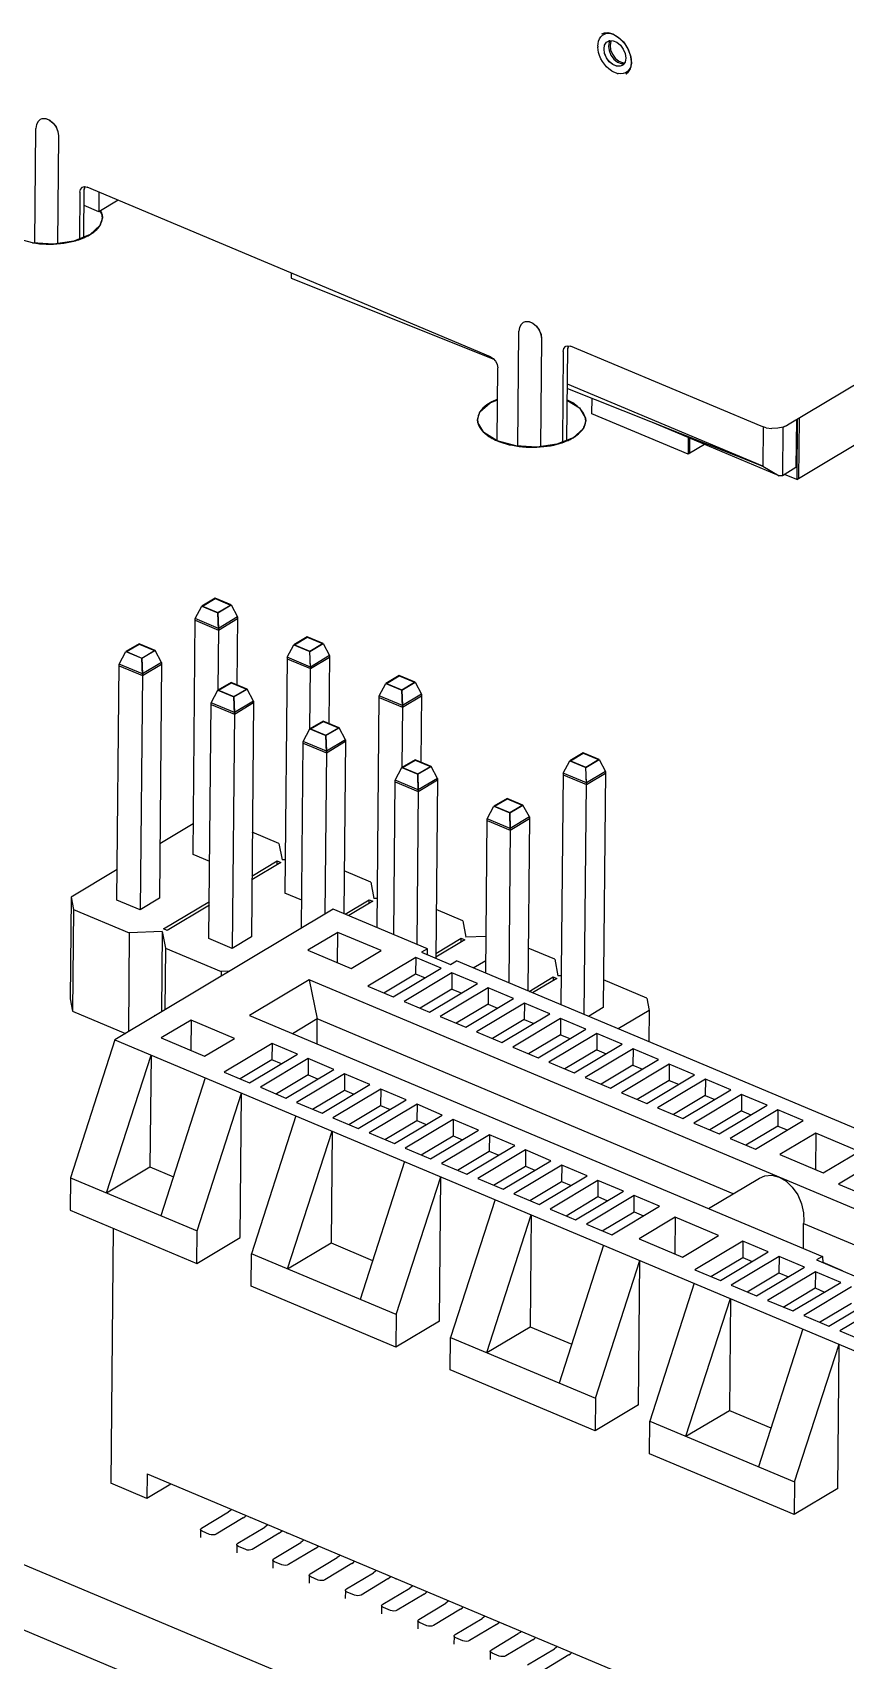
# Model space of a CAD drawing. Header units: millimetres. Extents: x 0 to 841, y 0 to 594.
# Drawn here: x 694.78 to 703.43, y 467.82 to 485.15 of the extents above; entities that cross this region are included whole.
import ezdxf

# ---------------------------------------------------------------- set-up
doc = ezdxf.new("R2010")
doc.units = ezdxf.units.MM
doc.header["$LTSCALE"] = 46.255
doc.layers.add('ASSEM_MEM', color=7, linetype='CONTINUOUS')

msp = doc.modelspace()

# ---------------------------------------------------------------- linework, layer by layer
at = {"layer": 'ASSEM_MEM', "color": 7, "linetype": 'CONTINUOUS'}
for p, q in [((700.798, 485.002), (700.798, 484.994)), ((700.84, 485.135), (700.852, 485.14)), ((700.841, 485.135), (700.867, 485.145)), ((700.847, 485.12), (700.868, 485.133)), ((700.852, 485.14), (700.902, 485.148)), ((700.867, 485.145), (700.919, 485.146)), ((700.87, 485.015), (700.89, 485.046)), ((700.89, 485.046), (700.902, 485.055)), ((700.891, 485.047), (700.902, 485.055)), ((700.902, 485.148), (700.958, 485.135)), ((700.902, 485.055), (700.922, 485.063)), ((700.902, 485.055), (700.922, 485.063)), ((700.918, 485.044), (700.911, 485.003)), ((700.916, 485.143), (700.937, 485.142)), ((700.93, 485.063), (700.918, 485.044)), ((700.919, 485.146), (700.976, 485.126)), ((700.922, 485.063), (700.96, 485.062)), ((700.922, 485.063), (700.961, 485.062)), ((700.934, 485.054), (700.927, 485.013)), ((700.927, 485.013), (700.933, 484.965)), ((700.94, 485.062), (700.934, 485.054)), ((700.96, 485.062), (701, 485.045)), ((700.961, 485.062), (701.001, 485.045)), ((701, 485.045), (701.038, 485.014)), ((701.001, 485.045), (701.038, 485.013)), ((701.038, 485.014), (701.068, 484.971)), ((701.045, 484.818), (701.075, 484.818)), ((701.061, 484.828), (701.081, 484.827)), ((701.087, 484.835), (701.067, 484.805)), ((701.068, 484.972), (701.088, 484.924)), ((701.068, 484.971), (701.088, 484.924)), ((701.087, 484.837), (701.068, 484.808)), ((701.094, 484.877), (701.087, 484.835)), ((701.088, 484.924), (701.094, 484.877)), ((701.003, 484.714), (701.012, 484.712)), ((701.067, 484.805), (701.056, 484.797)), ((701.067, 484.805), (701.056, 484.797)), ((701.09, 484.719), (701.066, 484.711)), ((701.142, 484.771), (701.128, 484.75)), ((701.146, 484.781), (701.142, 484.771)), ((694.804, 482.909), (694.815, 484.129)), ((694.865, 484.225), (694.885, 484.233)), ((695.058, 484.048), (695.047, 482.903)), ((707.456, 483.744), (702.817, 480.969)), ((695.285, 483.449), (695.28, 482.952)), ((695.31, 483.502), (695.333, 483.509)), ((695.31, 483.502), (695.333, 483.509)), ((695.328, 482.972), (695.332, 483.477)), ((695.339, 483.508), (695.332, 483.477)), ((695.333, 483.509), (695.362, 483.503)), ((695.333, 483.509), (695.362, 483.503)), ((699.656, 481.698), (695.362, 483.503)), ((695.488, 483.45), (695.486, 483.241)), ((702.914, 480.391), (708.072, 483.477)), ((695.486, 483.241), (695.331, 483.306)), ((695.692, 483.364), (695.486, 483.241)), ((697.533, 482.591), (697.532, 482.533)), ((697.532, 482.533), (699.691, 481.672)), ((700.007, 482.065), (700.026, 482.073)), ((699.945, 480.747), (699.956, 481.969)), ((700.199, 481.887), (700.188, 480.741)), ((699.656, 481.698), (699.685, 481.68)), ((700.43, 481.755), (700.421, 480.79)), ((700.456, 481.809), (700.478, 481.815)), ((700.456, 481.809), (700.479, 481.815)), ((700.469, 480.809), (700.478, 481.784)), ((700.478, 481.815), (700.508, 481.81)), ((700.484, 481.814), (700.478, 481.784)), ((700.479, 481.815), (700.508, 481.81)), ((702.535, 480.958), (700.508, 481.81)), ((699.685, 481.68), (699.71, 481.65)), ((699.71, 481.65), (699.726, 481.615)), ((699.725, 480.803), (699.732, 481.579)), ((699.726, 481.615), (699.732, 481.579)), ((702.552, 480.532), (700.474, 481.405)), ((700.474, 481.36), (702.552, 480.532)), ((700.734, 481.09), (700.736, 481.256)), ((701.758, 480.66), (700.734, 481.09)), ((702.727, 480.431), (701.378, 480.997)), ((702.91, 481.025), (702.906, 480.518)), ((702.92, 481.031), (702.914, 480.391)), ((702.939, 481.042), (702.933, 480.403)), ((701.759, 480.837), (701.758, 480.66)), ((701.777, 480.671), (701.778, 480.829)), ((702.589, 480.941), (702.535, 480.958)), ((702.556, 480.951), (702.552, 480.532)), ((702.588, 480.941), (702.65, 480.934)), ((702.712, 480.937), (702.65, 480.934)), ((702.771, 480.949), (702.712, 480.937)), ((702.767, 480.948), (702.762, 480.432)), ((702.817, 480.969), (702.77, 480.949)), ((702.771, 480.949), (702.817, 480.969)), ((701.932, 480.765), (701.758, 480.66)), ((702.552, 480.532), (702.727, 480.431)), ((702.906, 480.518), (702.762, 480.432)), ((702.762, 480.432), (702.727, 480.431)), ((702.914, 480.391), (702.785, 480.445)), ((696.724, 479.127), (696.584, 479.043)), ((696.591, 479.043), (696.725, 479.123)), ((696.894, 479.056), (696.724, 479.127)), ((696.725, 479.123), (696.887, 479.055)), ((696.513, 478.91), (696.584, 479.043)), ((696.584, 479.043), (696.754, 478.972)), ((696.591, 479.043), (696.753, 478.975)), ((696.753, 478.975), (696.887, 479.055)), ((696.759, 478.789), (696.753, 478.975)), ((696.754, 478.972), (696.894, 479.056)), ((696.754, 478.972), (696.759, 478.807)), ((696.963, 478.929), (696.759, 478.807)), ((696.888, 479.053), (696.887, 479.055)), ((696.894, 479.056), (696.963, 478.929)), ((696.963, 478.929), (696.956, 478.205)), ((696.489, 476.399), (696.513, 478.91)), ((696.759, 478.807), (696.513, 478.91)), ((696.513, 478.893), (696.759, 478.789)), ((696.759, 478.807), (696.753, 478.148)), ((696.759, 478.789), (696.963, 478.911)), ((695.915, 478.643), (695.775, 478.559)), ((695.782, 478.56), (695.916, 478.64)), ((696.085, 478.572), (695.915, 478.643)), ((695.916, 478.64), (696.078, 478.572)), ((695.944, 478.491), (696.078, 478.572)), ((695.945, 478.488), (696.085, 478.572)), ((696.079, 478.569), (696.078, 478.572)), ((696.154, 478.445), (696.085, 478.572)), ((697.492, 478.499), (697.563, 478.632)), ((697.703, 478.716), (697.563, 478.632)), ((697.563, 478.632), (697.733, 478.56)), ((697.57, 478.632), (697.704, 478.712)), ((697.57, 478.632), (697.732, 478.564)), ((697.873, 478.644), (697.703, 478.716)), ((697.704, 478.712), (697.866, 478.644)), ((697.732, 478.564), (697.866, 478.644)), ((697.733, 478.56), (697.873, 478.644)), ((697.867, 478.641), (697.866, 478.644)), ((697.873, 478.644), (697.942, 478.517)), ((695.68, 475.915), (695.704, 478.426)), ((695.703, 478.409), (695.95, 478.306)), ((695.704, 478.426), (695.775, 478.559)), ((695.95, 478.323), (695.704, 478.426)), ((695.775, 478.559), (695.945, 478.488)), ((695.782, 478.56), (695.944, 478.491)), ((695.95, 478.306), (695.944, 478.491)), ((695.945, 478.488), (695.95, 478.323)), ((696.154, 478.445), (695.95, 478.323)), ((695.95, 478.306), (696.154, 478.427)), ((696.154, 478.445), (696.131, 475.934)), ((697.492, 478.499), (697.468, 475.988)), ((697.491, 478.482), (697.738, 478.378)), ((697.738, 478.395), (697.492, 478.499)), ((697.738, 478.378), (697.732, 478.564)), ((697.738, 478.395), (697.733, 478.56)), ((697.942, 478.517), (697.738, 478.395)), ((697.738, 478.378), (697.942, 478.5)), ((697.942, 478.517), (697.935, 477.794)), ((695.95, 478.323), (695.927, 475.812)), ((696.894, 478.232), (696.754, 478.148)), ((696.761, 478.148), (696.895, 478.228)), ((697.064, 478.16), (696.894, 478.232)), ((696.895, 478.228), (697.057, 478.16)), ((697.732, 477.736), (697.738, 478.395)), ((698.682, 478.304), (698.542, 478.22)), ((698.549, 478.221), (698.683, 478.301)), ((698.852, 478.233), (698.682, 478.304)), ((698.683, 478.301), (698.845, 478.233)), ((698.711, 478.153), (698.845, 478.233)), ((698.712, 478.149), (698.852, 478.233)), ((698.846, 478.23), (698.845, 478.233)), ((698.852, 478.233), (698.921, 478.106)), ((696.683, 478.015), (696.754, 478.148)), ((696.754, 478.148), (696.924, 478.077)), ((696.761, 478.148), (696.923, 478.08)), ((696.923, 478.08), (697.057, 478.16)), ((696.929, 477.894), (696.923, 478.08)), ((696.924, 478.077), (697.064, 478.16)), ((696.924, 478.077), (696.929, 477.911)), ((697.058, 478.157), (697.057, 478.16)), ((697.133, 478.033), (697.064, 478.16)), ((698.448, 475.622), (698.47, 478.088)), ((698.47, 478.088), (698.542, 478.22)), ((698.717, 477.984), (698.47, 478.088)), ((698.47, 478.07), (698.717, 477.967)), ((698.542, 478.22), (698.712, 478.149)), ((698.549, 478.221), (698.711, 478.153)), ((698.717, 477.967), (698.711, 478.153)), ((698.712, 478.149), (698.717, 477.984)), ((698.921, 478.106), (698.717, 477.984)), ((698.717, 477.967), (698.921, 478.089)), ((698.921, 478.106), (698.914, 477.383)), ((696.659, 475.504), (696.683, 478.015)), ((696.682, 477.998), (696.929, 477.894)), ((696.929, 477.911), (696.683, 478.015)), ((696.929, 477.911), (696.906, 475.4)), ((697.133, 478.033), (696.929, 477.911)), ((696.929, 477.894), (697.133, 478.016)), ((697.133, 478.033), (697.11, 475.522)), ((698.717, 477.984), (698.711, 477.325)), ((697.661, 477.604), (697.733, 477.736)), ((697.873, 477.82), (697.733, 477.736)), ((697.733, 477.736), (697.903, 477.665)), ((697.74, 477.737), (697.874, 477.817)), ((697.74, 477.737), (697.902, 477.669)), ((698.043, 477.749), (697.873, 477.82)), ((697.874, 477.817), (698.036, 477.749)), ((697.902, 477.669), (698.036, 477.749)), ((697.903, 477.665), (698.043, 477.749)), ((698.037, 477.746), (698.036, 477.749)), ((698.112, 477.622), (698.043, 477.749)), ((697.643, 475.615), (697.661, 477.604)), ((697.908, 477.5), (697.661, 477.604)), ((697.661, 477.586), (697.908, 477.483)), ((697.908, 477.483), (697.902, 477.669)), ((697.903, 477.665), (697.908, 477.5)), ((698.112, 477.622), (697.908, 477.5)), ((697.908, 477.483), (698.112, 477.605)), ((698.112, 477.622), (698.095, 475.771)), ((697.908, 477.5), (697.892, 475.764)), ((698.852, 477.409), (698.712, 477.325)), ((698.719, 477.325), (698.853, 477.405)), ((699.022, 477.338), (698.852, 477.409)), ((698.853, 477.405), (699.015, 477.337)), ((700.428, 477.265), (700.5, 477.397)), ((700.64, 477.481), (700.5, 477.397)), ((700.5, 477.397), (700.669, 477.326)), ((700.507, 477.398), (700.641, 477.478)), ((700.507, 477.398), (700.669, 477.33)), ((700.81, 477.41), (700.64, 477.481)), ((700.641, 477.478), (700.803, 477.41)), ((700.669, 477.33), (700.803, 477.41)), ((700.669, 477.326), (700.81, 477.41)), ((700.804, 477.407), (700.803, 477.41)), ((700.81, 477.41), (700.879, 477.283)), ((698.625, 475.548), (698.64, 477.192)), ((698.64, 477.192), (698.712, 477.325)), ((698.887, 477.089), (698.64, 477.192)), ((698.712, 477.325), (698.881, 477.254)), ((698.719, 477.325), (698.881, 477.257)), ((698.881, 477.254), (699.022, 477.338)), ((698.881, 477.257), (699.015, 477.337)), ((698.887, 477.071), (698.881, 477.257)), ((698.881, 477.254), (698.887, 477.089)), ((699.091, 477.21), (698.887, 477.089)), ((698.887, 477.071), (699.091, 477.193)), ((699.016, 477.335), (699.015, 477.337)), ((699.091, 477.21), (699.022, 477.338)), ((699.091, 477.21), (699.073, 475.295)), ((700.428, 477.265), (700.405, 474.799)), ((700.675, 477.161), (700.428, 477.265)), ((700.428, 477.247), (700.675, 477.144)), ((700.675, 477.144), (700.669, 477.33)), ((700.675, 477.161), (700.669, 477.326)), ((700.879, 477.283), (700.675, 477.161)), ((700.675, 477.144), (700.879, 477.266)), ((700.879, 477.283), (700.855, 474.772)), ((698.64, 477.175), (698.887, 477.071)), ((698.887, 477.089), (698.872, 475.444)), ((700.652, 474.696), (700.675, 477.161)), ((699.619, 476.781), (699.691, 476.914)), ((699.831, 476.997), (699.691, 476.914)), ((699.691, 476.914), (699.86, 476.842)), ((699.698, 476.914), (699.832, 476.994)), ((699.698, 476.914), (699.86, 476.846)), ((700, 476.926), (699.831, 476.997)), ((699.832, 476.994), (699.993, 476.926)), ((699.86, 476.846), (699.993, 476.926)), ((699.86, 476.842), (700, 476.926)), ((699.866, 476.66), (699.86, 476.846)), ((699.86, 476.842), (699.866, 476.677)), ((699.995, 476.923), (699.993, 476.926)), ((700.07, 476.799), (700, 476.926)), ((696.492, 476.725), (696.136, 476.512)), ((699.604, 475.136), (699.619, 476.781)), ((699.866, 476.677), (699.619, 476.781)), ((699.619, 476.763), (699.866, 476.66)), ((699.866, 476.677), (699.851, 475.033)), ((700.07, 476.799), (699.866, 476.677)), ((699.866, 476.66), (700.07, 476.782)), ((700.07, 476.799), (700.053, 474.948)), ((697.403, 476.518), (697.12, 476.637)), ((697.403, 476.518), (697.437, 476.342)), ((696.667, 476.325), (696.489, 476.399)), ((697.116, 476.169), (697.385, 476.331)), ((697.385, 476.291), (697.385, 476.331)), ((697.385, 476.331), (697.424, 476.315)), ((697.472, 476.343), (697.437, 476.342)), ((695.683, 476.241), (695.192, 475.947)), ((697.424, 476.315), (697.115, 476.13)), ((698.382, 476.107), (698.099, 476.225)), ((697.646, 475.913), (697.468, 475.988)), ((698.382, 476.107), (698.415, 475.93)), ((695.192, 475.947), (695.182, 474.865)), ((695.192, 475.947), (695.217, 475.815)), ((695.217, 475.815), (695.207, 474.732)), ((695.217, 475.815), (695.811, 475.565)), ((697.982, 475.818), (695.657, 474.427)), ((695.927, 475.812), (695.68, 475.915)), ((696.131, 475.934), (695.927, 475.812)), ((696.175, 475.607), (696.663, 475.899)), ((696.663, 475.859), (696.214, 475.591)), ((698.984, 475.397), (697.982, 475.818)), ((698.107, 475.765), (698.364, 475.919)), ((698.403, 475.903), (698.146, 475.749)), ((698.364, 475.88), (698.364, 475.919)), ((698.364, 475.919), (698.403, 475.903)), ((698.45, 475.932), (698.415, 475.93)), ((699.361, 475.695), (699.078, 475.814)), ((699.361, 475.695), (699.394, 475.519)), ((695.811, 475.565), (695.801, 474.513)), ((696.162, 475.58), (695.811, 475.565)), ((696.162, 475.58), (696.155, 474.725)), ((696.162, 475.58), (696.196, 475.403)), ((696.214, 475.591), (696.175, 475.607)), ((696.906, 475.4), (696.659, 475.504)), ((697.11, 475.522), (696.906, 475.4)), ((698.029, 475.571), (697.71, 475.381)), ((698.026, 475.248), (698.029, 475.571)), ((698.491, 475.377), (698.029, 475.571)), ((699.382, 475.492), (699.073, 475.307)), ((699.074, 475.347), (699.343, 475.508)), ((699.343, 475.468), (699.343, 475.508)), ((699.343, 475.508), (699.382, 475.492)), ((699.608, 475.527), (699.394, 475.519)), ((696.196, 475.403), (696.19, 474.746)), ((696.196, 475.403), (696.789, 475.154)), ((697.71, 475.381), (698.173, 475.186)), ((698.173, 475.186), (698.491, 475.377)), ((698.86, 475.303), (698.35, 474.998)), ((698.86, 475.303), (698.858, 475.13)), ((699.13, 475.19), (698.86, 475.303)), ((698.984, 475.397), (698.92, 475.359)), ((698.92, 475.359), (699.229, 475.229)), ((698.983, 475.332), (698.984, 475.397)), ((700.34, 475.284), (700.057, 475.403)), ((700.34, 475.284), (700.373, 475.107)), ((696.878, 475.157), (696.789, 475.154)), ((696.789, 475.154), (696.789, 475.104)), ((698.519, 474.927), (698.858, 475.13)), ((698.62, 474.885), (699.13, 475.19)), ((699.245, 475.141), (698.736, 474.836)), ((698.858, 475.13), (698.959, 475.088)), ((699.229, 475.229), (699.292, 475.267)), ((699.245, 475.141), (699.244, 474.968)), ((699.515, 475.028), (699.245, 475.141)), ((713.012, 469.501), (699.292, 475.267)), ((699.471, 475.192), (699.605, 475.272)), ((700.408, 475.109), (700.373, 475.107)), ((697.726, 475.066), (697.089, 474.685)), ((697.726, 475.066), (697.811, 474.649)), ((704.595, 472.179), (697.726, 475.066)), ((698.35, 474.998), (698.62, 474.885)), ((699.244, 474.968), (698.905, 474.765)), ((699.005, 474.723), (699.515, 475.028)), ((699.631, 474.979), (699.121, 474.674)), ((699.244, 474.968), (699.344, 474.926)), ((699.631, 474.979), (699.629, 474.806)), ((699.9, 474.866), (699.631, 474.979)), ((700.065, 474.943), (700.322, 475.096)), ((700.361, 475.08), (700.103, 474.926)), ((700.322, 475.096), (700.322, 475.057)), ((700.322, 475.096), (700.361, 475.08)), ((701.319, 474.872), (700.858, 475.066)), ((695.182, 474.865), (695.207, 474.732)), ((698.736, 474.836), (699.005, 474.723)), ((699.629, 474.806), (699.29, 474.603)), ((699.391, 474.561), (699.9, 474.866)), ((700.016, 474.817), (699.506, 474.512)), ((699.629, 474.806), (699.73, 474.764)), ((700.016, 474.817), (700.014, 474.644)), ((700.286, 474.704), (700.016, 474.817)), ((700.855, 474.772), (700.697, 474.677)), ((701.319, 474.872), (701.344, 474.74)), ((695.207, 474.732), (695.771, 474.495)), ((696.084, 474.689), (696.095, 474.69)), ((696.084, 474.683), (696.084, 474.689)), ((696.468, 474.638), (696.149, 474.447)), ((696.468, 474.638), (696.465, 474.315)), ((696.93, 474.443), (696.468, 474.638)), ((697.089, 474.685), (703.187, 472.122)), ((697.811, 474.649), (697.549, 474.492)), ((697.812, 474.381), (697.811, 474.649)), ((702.236, 472.789), (697.811, 474.649)), ((699.121, 474.674), (699.391, 474.561)), ((700.014, 474.644), (699.676, 474.441)), ((699.776, 474.399), (700.286, 474.704)), ((700.401, 474.655), (699.892, 474.35)), ((700.014, 474.644), (700.115, 474.602)), ((700.401, 474.655), (700.4, 474.482)), ((700.671, 474.542), (700.401, 474.655)), ((701.344, 474.74), (701.015, 474.543)), ((701.344, 474.74), (701.341, 474.406)), ((695.657, 474.427), (695.184, 472.96)), ((695.657, 474.427), (710.687, 468.11)), ((696.149, 474.447), (696.612, 474.253)), ((696.612, 474.253), (696.93, 474.443)), ((699.506, 474.512), (699.776, 474.399)), ((700.4, 474.482), (700.061, 474.279)), ((700.162, 474.237), (700.671, 474.542)), ((700.787, 474.493), (700.277, 474.188)), ((700.4, 474.482), (700.5, 474.44)), ((700.787, 474.493), (700.785, 474.32)), ((701.057, 474.38), (700.787, 474.493)), ((695.569, 472.798), (696.042, 474.265)), ((696.042, 474.265), (696.031, 473.075)), ((697.331, 474.389), (696.821, 474.084)), ((697.091, 473.97), (697.601, 474.275)), ((697.331, 474.389), (697.329, 474.215)), ((697.601, 474.275), (697.331, 474.389)), ((699.892, 474.35), (700.162, 474.237)), ((700.785, 474.32), (700.446, 474.117)), ((700.547, 474.075), (701.057, 474.38)), ((701.172, 474.331), (700.663, 474.026)), ((700.785, 474.32), (700.886, 474.278)), ((701.172, 474.331), (701.171, 474.158)), ((701.442, 474.218), (701.172, 474.331)), ((696.821, 474.084), (697.091, 473.97)), ((697.329, 474.215), (696.99, 474.013)), ((697.716, 474.227), (697.207, 473.922)), ((697.43, 474.173), (697.329, 474.215)), ((697.476, 473.808), (697.986, 474.113)), ((697.716, 474.227), (697.715, 474.053)), ((697.986, 474.113), (697.716, 474.227)), ((700.277, 474.188), (700.547, 474.075)), ((701.171, 474.158), (700.832, 473.955)), ((700.932, 473.913), (701.442, 474.218)), ((701.558, 474.169), (701.048, 473.864)), ((701.171, 474.158), (701.271, 474.116)), ((701.558, 474.169), (701.556, 473.996)), ((701.827, 474.056), (701.558, 474.169)), ((696.62, 474.022), (696.147, 472.555)), ((697.207, 473.922), (697.476, 473.808)), ((697.715, 474.053), (697.376, 473.851)), ((698.102, 474.065), (697.592, 473.76)), ((697.715, 474.053), (697.815, 474.011)), ((697.862, 473.646), (698.371, 473.951)), ((698.487, 473.903), (697.977, 473.598)), ((698.102, 474.065), (698.1, 473.891)), ((698.371, 473.951), (698.102, 474.065)), ((698.487, 473.903), (698.486, 473.729)), ((698.757, 473.789), (698.487, 473.903)), ((700.663, 474.026), (700.932, 473.913)), ((701.556, 473.996), (701.217, 473.793)), ((701.318, 473.751), (701.827, 474.056)), ((701.943, 474.007), (701.433, 473.702)), ((701.556, 473.996), (701.657, 473.954)), ((701.703, 473.589), (702.213, 473.894)), ((701.943, 474.007), (701.941, 473.834)), ((702.213, 473.894), (701.943, 474.007)), ((696.533, 472.393), (697.006, 473.86)), ((696.991, 472.323), (697.006, 473.86)), ((697.592, 473.76), (697.862, 473.646)), ((697.761, 473.689), (698.1, 473.891)), ((698.1, 473.891), (698.201, 473.849)), ((698.147, 473.527), (698.486, 473.729)), ((698.247, 473.484), (698.757, 473.789)), ((698.873, 473.741), (698.363, 473.436)), ((698.486, 473.729), (698.586, 473.687)), ((698.873, 473.741), (698.871, 473.567)), ((699.142, 473.627), (698.873, 473.741)), ((701.048, 473.864), (701.318, 473.751)), ((701.941, 473.834), (701.602, 473.631)), ((702.328, 473.845), (701.819, 473.54)), ((701.941, 473.834), (702.042, 473.792)), ((702.089, 473.427), (702.598, 473.732)), ((702.328, 473.845), (702.327, 473.672)), ((702.598, 473.732), (702.328, 473.845)), ((697.584, 473.617), (697.111, 472.15)), ((697.977, 473.598), (698.247, 473.484)), ((698.532, 473.365), (698.871, 473.567)), ((698.633, 473.322), (699.142, 473.627)), ((699.258, 473.579), (698.748, 473.274)), ((698.871, 473.567), (698.972, 473.525)), ((699.258, 473.579), (699.256, 473.405)), ((699.528, 473.465), (699.258, 473.579)), ((701.433, 473.702), (701.703, 473.589)), ((702.327, 473.672), (701.988, 473.469)), ((702.714, 473.683), (702.204, 473.378)), ((702.327, 473.672), (702.427, 473.63)), ((702.474, 473.265), (702.984, 473.57)), ((702.714, 473.683), (702.712, 473.51)), ((702.984, 473.57), (702.714, 473.683)), ((697.496, 471.988), (697.969, 473.455)), ((697.969, 473.455), (697.958, 472.265)), ((698.363, 473.436), (698.633, 473.322)), ((698.917, 473.203), (699.256, 473.405)), ((699.018, 473.16), (699.528, 473.465)), ((699.643, 473.417), (699.134, 473.112)), ((699.256, 473.405), (699.357, 473.363)), ((699.643, 473.417), (699.642, 473.243)), ((699.913, 473.303), (699.643, 473.417)), ((701.819, 473.54), (702.089, 473.427)), ((702.204, 473.378), (702.474, 473.265)), ((702.712, 473.51), (702.373, 473.307)), ((702.712, 473.51), (702.813, 473.468)), ((703.116, 473.433), (702.734, 473.205)), ((703.116, 473.433), (703.112, 473.045)), ((703.578, 473.239), (703.116, 473.433)), ((698.748, 473.274), (699.018, 473.16)), ((699.303, 473.041), (699.642, 473.243)), ((699.403, 472.998), (699.913, 473.303)), ((700.029, 473.255), (699.519, 472.95)), ((699.642, 473.243), (699.742, 473.201)), ((700.029, 473.255), (700.027, 473.081)), ((700.298, 473.141), (700.029, 473.255)), ((702.734, 473.205), (703.196, 473.01)), ((703.196, 473.01), (703.578, 473.239)), ((695.569, 472.798), (696.031, 473.075)), ((696.031, 473.075), (696.281, 472.97)), ((698.74, 473.131), (698.267, 471.664)), ((699.134, 473.112), (699.403, 472.998)), ((699.688, 472.879), (700.027, 473.081)), ((699.789, 472.836), (700.298, 473.141)), ((700.414, 473.093), (699.904, 472.788)), ((700.027, 473.081), (700.128, 473.039)), ((700.414, 473.093), (700.412, 472.919)), ((700.684, 472.979), (700.414, 473.093)), ((703.87, 473.197), (703.36, 472.892)), ((695.184, 472.96), (695.181, 472.614)), ((695.184, 472.96), (696.533, 472.393)), ((698.652, 471.502), (699.125, 472.969)), ((699.111, 471.432), (699.125, 472.969)), ((699.519, 472.95), (699.789, 472.836)), ((700.074, 472.717), (700.412, 472.919)), ((700.174, 472.674), (700.684, 472.979)), ((700.799, 472.931), (700.29, 472.626)), ((700.412, 472.919), (700.513, 472.877)), ((700.799, 472.931), (700.798, 472.758)), ((701.069, 472.817), (700.799, 472.931)), ((701.974, 472.632), (702.517, 472.956)), ((703.36, 472.892), (703.63, 472.779)), ((699.703, 472.726), (699.23, 471.259)), ((699.904, 472.788), (700.174, 472.674)), ((700.459, 472.555), (700.798, 472.758)), ((700.56, 472.512), (701.069, 472.817)), ((701.185, 472.769), (700.675, 472.464)), ((700.798, 472.758), (700.899, 472.715)), ((701.183, 472.596), (701.185, 472.769)), ((701.455, 472.655), (701.185, 472.769)), ((695.181, 472.614), (696.529, 472.047)), ((699.616, 471.098), (700.089, 472.564)), ((700.089, 472.564), (700.078, 471.374)), ((700.29, 472.626), (700.56, 472.512)), ((700.844, 472.393), (701.183, 472.596)), ((700.945, 472.351), (701.455, 472.655)), ((701.183, 472.596), (701.284, 472.553)), ((701.619, 472.538), (701.237, 472.309)), ((701.619, 472.538), (701.615, 472.15)), ((702.081, 472.343), (701.619, 472.538)), ((695.638, 472.422), (695.613, 469.708)), ((696.529, 472.047), (696.533, 472.393)), ((700.675, 472.464), (700.945, 472.351)), ((701.699, 472.115), (702.081, 472.343)), ((702.988, 472.493), (702.987, 472.473)), ((702.987, 472.206), (702.987, 472.473)), ((702.987, 472.473), (704.559, 471.813)), ((696.529, 472.047), (696.991, 472.323)), ((697.496, 471.988), (697.958, 472.265)), ((697.958, 472.265), (698.4, 472.079)), ((700.859, 472.24), (700.387, 470.774)), ((701.237, 472.309), (701.699, 472.115)), ((702.341, 472.283), (701.831, 471.978)), ((702.101, 471.865), (702.611, 472.169)), ((702.341, 472.283), (702.339, 472.11)), ((702.611, 472.169), (702.341, 472.283)), ((697.108, 471.804), (697.111, 472.15)), ((698.652, 471.502), (697.111, 472.15)), ((700.772, 470.612), (701.245, 472.079)), ((701.231, 470.541), (701.245, 472.079)), ((702, 471.907), (702.339, 472.11)), ((702.726, 472.121), (702.217, 471.816)), ((702.339, 472.11), (702.44, 472.067)), ((702.487, 471.703), (702.996, 472.007)), ((702.726, 472.121), (702.725, 471.948)), ((702.996, 472.007), (702.726, 472.121)), ((703.187, 472.122), (703.124, 472.084)), ((703.124, 472.084), (704.01, 471.711)), ((703.187, 472.122), (703.193, 472.054)), ((703.193, 472.059), (703.398, 471.973)), ((703.25, 472.035), (703.25, 472.03)), ((701.823, 471.836), (701.35, 470.369)), ((701.831, 471.978), (702.101, 471.865)), ((702.217, 471.816), (702.487, 471.703)), ((702.386, 471.745), (702.725, 471.948)), ((703.112, 471.959), (702.602, 471.654)), ((702.725, 471.948), (702.825, 471.905)), ((702.872, 471.541), (703.382, 471.845)), ((703.112, 471.959), (703.11, 471.786)), ((703.382, 471.845), (703.112, 471.959)), ((703.398, 471.973), (703.398, 471.968)), ((698.649, 471.156), (697.108, 471.804)), ((701.735, 470.207), (702.208, 471.674)), ((702.208, 471.674), (702.197, 470.483)), ((702.602, 471.654), (702.872, 471.541)), ((702.771, 471.583), (703.11, 471.786)), ((703.497, 471.797), (702.988, 471.492)), ((703.11, 471.786), (703.211, 471.743)), ((703.257, 471.379), (703.767, 471.683)), ((698.652, 471.502), (698.649, 471.156)), ((702.988, 471.492), (703.257, 471.379)), ((703.157, 471.421), (703.496, 471.624)), ((703.883, 471.635), (703.373, 471.33)), ((699.111, 471.432), (698.649, 471.156)), ((699.616, 471.098), (700.078, 471.374)), ((700.078, 471.374), (700.52, 471.188)), ((702.979, 471.35), (702.506, 469.883)), ((703.373, 471.33), (703.643, 471.217)), ((688.988, 471.238), (714.038, 460.709)), ((699.227, 470.913), (699.23, 471.259)), ((699.23, 471.259), (700.772, 470.612)), ((702.892, 469.721), (703.364, 471.188)), ((703.35, 469.651), (703.364, 471.188)), ((700.769, 470.265), (699.227, 470.913)), ((700.772, 470.612), (700.769, 470.265)), ((688.981, 470.545), (714.032, 460.017)), ((701.231, 470.541), (700.769, 470.265)), ((701.735, 470.207), (702.197, 470.483)), ((702.197, 470.483), (702.64, 470.297)), ((701.347, 470.022), (701.35, 470.369)), ((701.35, 470.369), (702.892, 469.721)), ((702.888, 469.374), (701.347, 470.022)), ((696.001, 469.806), (695.998, 469.546)), ((696.001, 469.806), (710.26, 463.812)), ((695.998, 469.546), (695.613, 469.708)), ((696.253, 469.698), (695.998, 469.546)), ((702.892, 469.721), (702.888, 469.374)), ((703.35, 469.651), (702.888, 469.374)), ((696.581, 469.231), (696.868, 469.402)), ((696.569, 469.215), (696.569, 469.129)), ((697.022, 469.338), (696.735, 469.166)), ((696.966, 469.069), (697.253, 469.24)), ((697.107, 469.336), (697.109, 469.34)), ((696.665, 469.163), (696.588, 469.196)), ((696.955, 469.053), (696.954, 468.967)), ((697.407, 469.176), (697.12, 469.004)), ((697.352, 468.907), (697.638, 469.078)), ((697.492, 469.174), (697.495, 469.178)), ((697.05, 469.001), (696.973, 469.034)), ((697.34, 468.891), (697.339, 468.805)), ((697.435, 468.839), (697.358, 468.872)), ((697.793, 469.014), (697.506, 468.842)), ((697.737, 468.745), (698.024, 468.916)), ((697.878, 469.012), (697.88, 469.016)), ((697.726, 468.729), (697.725, 468.643)), ((697.821, 468.677), (697.744, 468.71)), ((698.178, 468.852), (697.891, 468.68)), ((698.122, 468.583), (698.409, 468.754)), ((698.263, 468.85), (698.265, 468.854)), ((698.111, 468.567), (698.11, 468.481)), ((698.206, 468.515), (698.129, 468.548)), ((698.563, 468.69), (698.277, 468.518)), ((698.508, 468.421), (698.795, 468.592)), ((698.648, 468.688), (698.651, 468.692)), ((698.949, 468.528), (698.662, 468.356)), ((699.034, 468.526), (699.036, 468.53)), ((698.496, 468.405), (698.496, 468.319)), ((698.592, 468.353), (698.515, 468.386)), ((698.893, 468.259), (699.18, 468.43)), ((699.334, 468.366), (699.047, 468.194)), ((699.419, 468.364), (699.422, 468.368)), ((698.882, 468.243), (698.881, 468.157)), ((698.977, 468.191), (698.9, 468.224)), ((699.279, 468.097), (699.565, 468.268)), ((699.719, 468.204), (699.433, 468.032)), ((699.805, 468.202), (699.807, 468.206)), ((699.267, 468.081), (699.266, 467.995)), ((699.362, 468.029), (699.285, 468.062)), ((699.664, 467.935), (699.951, 468.107)), ((700.105, 468.042), (699.818, 467.87)), ((700.19, 468.04), (700.192, 468.044)), ((699.653, 467.919), (699.652, 467.833)), ((699.748, 467.867), (699.671, 467.9)), ((700.049, 467.773), (700.336, 467.945)), ((700.49, 467.88), (700.204, 467.708)), ((700.575, 467.878), (700.578, 467.882))]:
    msp.add_line(p, q, dxfattribs=at)
for points in [[(700.798, 485.002), (700.8, 485.03), (700.806, 485.056), (700.815, 485.08)], [(700.816, 484.904), (700.806, 484.935), (700.8, 484.965), (700.798, 484.994)], [(700.815, 485.08), (700.829, 485.102), (700.847, 485.12)], [(700.863, 484.975), (700.87, 485.016), (700.891, 485.047)], [(700.868, 485.133), (700.883, 485.138), (700.899, 485.142), (700.916, 485.143)], [(700.911, 485.003), (700.917, 484.957), (700.937, 484.909), (700.967, 484.867), (701.005, 484.835), (701.045, 484.818)], [(700.958, 485.135), (701.015, 485.101), (701.069, 485.049), (701.112, 484.984), (701.141, 484.912)], [(700.976, 485.126), (701.033, 485.086), (701.084, 485.029), (701.123, 484.961), (701.147, 484.889), (701.154, 484.821), (701.142, 484.762), (701.114, 484.718), (701.097, 484.706)], [(700.867, 484.811), (700.847, 484.839), (700.83, 484.87), (700.816, 484.904)], [(701.056, 484.797), (701.035, 484.789), (700.996, 484.79), (700.957, 484.807), (700.919, 484.839), (700.889, 484.88), (700.869, 484.927), (700.863, 484.975)], [(700.941, 484.742), (700.914, 484.761), (700.89, 484.784), (700.867, 484.811)], [(701.056, 484.797), (701.036, 484.789), (700.998, 484.79), (700.957, 484.807), (700.919, 484.838), (700.889, 484.88), (700.869, 484.928)], [(700.933, 484.965), (700.953, 484.918), (700.983, 484.876), (701.021, 484.845), (701.061, 484.828)], [(701.141, 484.912), (701.153, 484.842), (701.148, 484.78), (701.125, 484.73), (701.098, 484.706)], [(700.954, 484.734), (700.949, 484.737), (700.945, 484.739), (700.941, 484.742)], [(700.977, 484.722), (700.969, 484.726), (700.961, 484.73), (700.954, 484.734)], [(701.003, 484.714), (700.995, 484.716), (700.986, 484.719), (700.977, 484.722)], [(701.066, 484.711), (701.04, 484.709), (701.012, 484.712)], [(701.128, 484.75), (701.111, 484.732), (701.09, 484.719)], [(694.865, 484.225), (694.84, 484.203), (694.822, 484.17), (694.815, 484.129)], [(694.885, 484.233), (694.923, 484.233), (694.964, 484.216), (695.002, 484.184), (695.032, 484.142), (695.052, 484.094), (695.058, 484.048)], [(694.923, 484.233), (694.963, 484.216), (695.001, 484.185), (695.031, 484.144), (695.051, 484.096), (695.058, 484.048)], [(695.285, 483.449), (695.291, 483.479), (695.308, 483.5), (695.31, 483.502)], [(695.285, 483.449), (695.291, 483.479), (695.308, 483.5)], [(695.332, 483.477), (695.338, 483.507), (695.339, 483.508)], [(695.525, 483.178), (695.524, 483.19), (695.523, 483.203), (695.52, 483.215), (695.517, 483.228), (695.512, 483.24), (695.506, 483.253)], [(695.525, 483.178), (695.499, 483.096), (695.393, 482.998)], [(695.415, 483.012), (695.432, 483.024), (695.449, 483.038), (695.464, 483.052), (695.478, 483.066), (695.489, 483.08), (695.5, 483.096)], [(695.498, 483.248), (695.522, 483.207), (695.525, 483.178)], [(695.5, 483.096), (695.507, 483.108), (695.513, 483.122), (695.518, 483.136), (695.522, 483.15), (695.524, 483.164), (695.525, 483.178)], [(695.393, 482.998), (695.219, 482.928), (695.004, 482.897), (694.781, 482.91), (694.583, 482.965)], [(694.782, 482.91), (694.816, 482.905), (694.854, 482.901), (694.892, 482.898), (694.928, 482.897), (694.966, 482.896), (695.005, 482.897)], [(695.005, 482.897), (695.04, 482.899), (695.078, 482.903), (695.115, 482.907), (695.149, 482.913), (695.184, 482.92), (695.219, 482.928)], [(695.219, 482.928), (695.237, 482.933), (695.256, 482.938), (695.274, 482.944), (695.292, 482.951), (695.31, 482.957), (695.328, 482.965)], [(695.328, 482.965), (695.338, 482.969), (695.35, 482.975), (695.361, 482.98), (695.372, 482.986), (695.383, 482.992), (695.393, 482.998)], [(695.393, 482.998), (695.396, 482.999), (695.4, 483.002), (695.403, 483.004), (695.407, 483.006), (695.411, 483.009), (695.415, 483.012)], [(700.007, 482.065), (699.981, 482.042), (699.963, 482.009), (699.956, 481.969)], [(700.026, 482.073), (700.065, 482.072), (700.105, 482.055), (700.143, 482.024), (700.173, 481.981), (700.193, 481.933), (700.199, 481.887)], [(700.064, 482.072), (700.104, 482.056), (700.142, 482.025), (700.172, 481.983), (700.192, 481.935), (700.199, 481.887)], [(699.656, 481.698), (699.685, 481.679), (699.691, 481.672)], [(700.43, 481.755), (700.436, 481.786), (700.453, 481.807), (700.456, 481.809)], [(700.43, 481.755), (700.436, 481.786), (700.453, 481.807)], [(700.478, 481.784), (700.484, 481.814), (700.484, 481.814)], [(699.711, 481.647), (699.727, 481.614), (699.732, 481.579)], [(699.729, 481.247), (699.668, 481.219), (699.616, 481.186), (699.574, 481.15), (699.543, 481.111), (699.525, 481.07), (699.518, 481.027)], [(699.518, 481.028), (699.543, 481.11), (699.65, 481.209), (699.729, 481.24)], [(700.668, 481.016), (700.663, 481.056), (700.646, 481.097), (700.618, 481.136), (700.579, 481.172), (700.531, 481.206), (700.473, 481.236)], [(700.473, 481.233), (700.601, 481.153), (700.665, 481.045), (700.668, 481.017)], [(699.727, 480.803), (699.585, 480.891), (699.521, 480.999), (699.518, 481.028)], [(699.518, 481.027), (699.518, 481.023), (699.518, 481.018), (699.519, 481.013), (699.519, 481.008), (699.52, 481.004), (699.521, 480.999)], [(699.521, 480.999), (699.525, 480.981), (699.532, 480.962), (699.542, 480.944), (699.554, 480.925), (699.568, 480.909), (699.585, 480.891)], [(700.668, 481.017), (700.643, 480.934), (700.536, 480.836)], [(700.643, 480.934), (700.65, 480.947), (700.656, 480.96), (700.661, 480.974), (700.665, 480.988), (700.667, 481.002), (700.668, 481.016)], [(699.585, 480.891), (699.591, 480.886), (699.598, 480.879), (699.605, 480.873), (699.612, 480.868), (699.62, 480.862), (699.628, 480.856)], [(699.628, 480.856), (699.643, 480.847), (699.658, 480.837), (699.674, 480.828), (699.691, 480.819), (699.708, 480.811), (699.727, 480.803)], [(700.536, 480.836), (700.362, 480.766), (700.147, 480.736), (699.924, 480.749), (699.727, 480.803)], [(700.469, 480.802), (700.481, 480.807), (700.492, 480.813), (700.504, 480.818), (700.515, 480.824), (700.526, 480.83), (700.537, 480.836)], [(700.537, 480.836), (700.539, 480.838), (700.543, 480.84), (700.547, 480.842), (700.55, 480.845), (700.554, 480.847), (700.558, 480.85)], [(700.558, 480.85), (700.575, 480.862), (700.592, 480.876), (700.607, 480.89), (700.621, 480.904), (700.632, 480.918), (700.643, 480.934)], [(699.727, 480.803), (699.755, 480.792), (699.787, 480.781), (699.82, 480.771), (699.854, 480.762), (699.889, 480.755), (699.925, 480.748)], [(699.925, 480.748), (699.96, 480.743), (699.997, 480.739), (700.035, 480.737), (700.071, 480.735), (700.109, 480.735), (700.148, 480.736)], [(700.148, 480.736), (700.184, 480.738), (700.221, 480.741), (700.258, 480.746), (700.292, 480.751), (700.328, 480.758), (700.363, 480.766)], [(700.363, 480.766), (700.38, 480.771), (700.399, 480.777), (700.418, 480.783), (700.434, 480.788), (700.451, 480.795), (700.469, 480.802)], [(702.517, 472.956), (702.575, 472.98), (702.65, 472.985), (702.726, 472.964)], [(702.726, 472.964), (702.8, 472.922), (702.867, 472.858), (702.924, 472.776), (702.965, 472.682), (702.986, 472.587), (702.988, 472.493)], [(696.899, 469.428), (696.886, 469.415), (696.868, 469.402)], [(696.569, 469.215), (696.572, 469.222), (696.581, 469.231)], [(696.588, 469.196), (696.575, 469.203), (696.57, 469.213), (696.569, 469.215)], [(697.022, 469.338), (697.04, 469.351), (697.053, 469.363)], [(697.284, 469.266), (697.271, 469.253), (697.253, 469.24)], [(696.735, 469.166), (696.72, 469.16), (696.701, 469.157), (696.682, 469.158), (696.665, 469.163)], [(696.955, 469.053), (696.957, 469.06), (696.966, 469.069)], [(696.973, 469.034), (696.961, 469.041), (696.955, 469.051), (696.955, 469.053)], [(697.407, 469.176), (697.425, 469.189), (697.438, 469.201)], [(697.669, 469.104), (697.656, 469.091), (697.638, 469.078)], [(697.12, 469.004), (697.105, 468.998), (697.087, 468.995), (697.067, 468.996), (697.05, 469.001)], [(697.34, 468.891), (697.342, 468.898), (697.352, 468.907)], [(697.358, 468.872), (697.346, 468.879), (697.34, 468.889), (697.34, 468.891)], [(697.793, 469.014), (697.811, 469.027), (697.823, 469.039)], [(698.055, 468.942), (698.042, 468.929), (698.024, 468.916)], [(698.178, 468.852), (698.196, 468.865), (698.209, 468.878)], [(697.506, 468.842), (697.491, 468.836), (697.472, 468.833), (697.453, 468.834), (697.435, 468.839)], [(697.726, 468.729), (697.728, 468.736), (697.737, 468.745)], [(697.744, 468.71), (697.731, 468.717), (697.726, 468.727), (697.726, 468.729)], [(698.44, 468.78), (698.427, 468.767), (698.409, 468.754)], [(698.563, 468.69), (698.581, 468.703), (698.594, 468.716)], [(697.891, 468.68), (697.876, 468.674), (697.857, 468.671), (697.838, 468.673), (697.821, 468.677)], [(698.111, 468.567), (698.113, 468.574), (698.122, 468.583)], [(698.129, 468.548), (698.117, 468.555), (698.111, 468.565), (698.111, 468.567)], [(698.825, 468.618), (698.813, 468.606), (698.795, 468.592)], [(698.949, 468.528), (698.967, 468.541), (698.98, 468.554)], [(698.277, 468.518), (698.261, 468.512), (698.243, 468.509), (698.224, 468.511), (698.206, 468.515)], [(698.496, 468.405), (698.499, 468.412), (698.508, 468.421)], [(698.515, 468.386), (698.502, 468.393), (698.497, 468.403), (698.496, 468.405)], [(698.662, 468.356), (698.647, 468.35), (698.628, 468.347), (698.609, 468.349), (698.592, 468.353)], [(699.211, 468.456), (699.198, 468.444), (699.18, 468.43)], [(699.334, 468.366), (699.352, 468.379), (699.365, 468.392)], [(698.882, 468.243), (698.884, 468.25), (698.893, 468.259)], [(698.9, 468.224), (698.888, 468.231), (698.882, 468.241), (698.882, 468.243)], [(699.047, 468.194), (699.032, 468.188), (699.014, 468.185), (698.994, 468.187), (698.977, 468.191)], [(699.596, 468.294), (699.583, 468.282), (699.565, 468.268)], [(699.719, 468.204), (699.737, 468.217), (699.75, 468.23)], [(699.267, 468.081), (699.269, 468.088), (699.279, 468.097)], [(699.285, 468.062), (699.273, 468.069), (699.267, 468.079), (699.267, 468.081)], [(699.433, 468.032), (699.418, 468.026), (699.399, 468.024), (699.38, 468.025), (699.362, 468.029)], [(699.982, 468.132), (699.969, 468.12), (699.951, 468.107)], [(700.105, 468.042), (700.123, 468.055), (700.136, 468.068)], [(699.653, 467.919), (699.655, 467.926), (699.664, 467.935)], [(699.671, 467.9), (699.658, 467.908), (699.653, 467.917), (699.653, 467.919)], [(699.818, 467.87), (699.803, 467.864), (699.784, 467.862), (699.765, 467.863), (699.748, 467.867)], [(700.367, 467.97), (700.354, 467.958), (700.336, 467.945)], [(700.49, 467.88), (700.508, 467.893), (700.521, 467.906)]]:
    msp.add_lwpolyline(points, dxfattribs=at)

doc.saveas('drawing.dxf')
